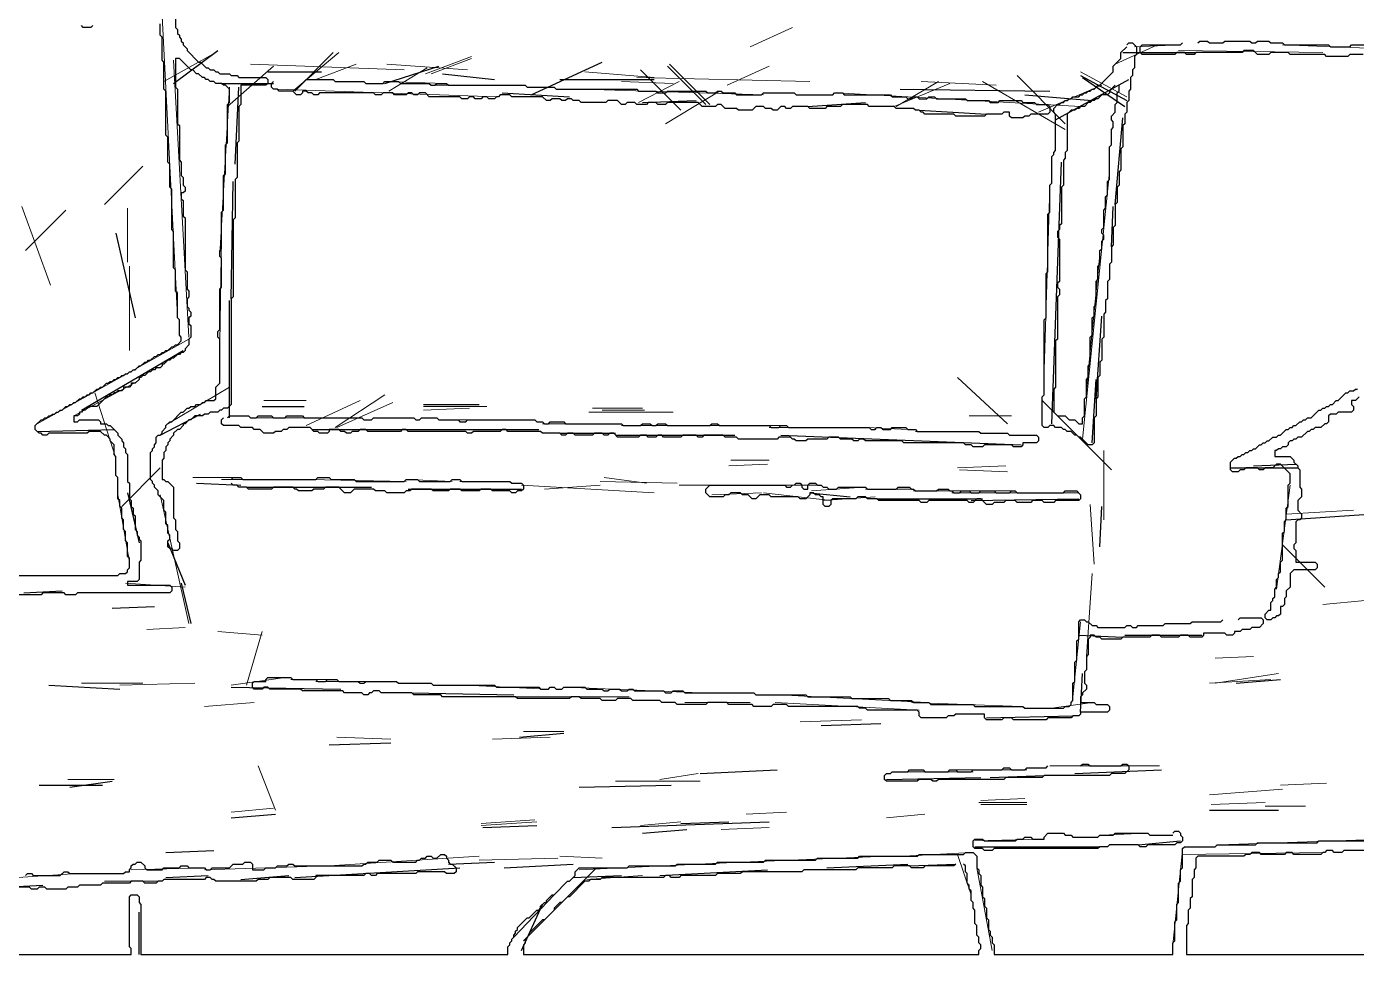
# Model space of a CAD drawing. Header units: metres. Extents: x 0 to 426, y 0 to 320.
# Drawn here: x 91.1 to 264.1, y 0.2 to 120.9 of the extents above; entities that cross this region are included whole.
import ezdxf

# ---------------------------------------------------------------- set-up
doc = ezdxf.new("R2010")
doc.units = ezdxf.units.M
for name, color, linetype in [('CUT', 7, 'Continuous'), ('FOLD', 1, 'Continuous'), ('OUTLINE', 3, 'Continuous')]:
    doc.layers.add(name, color=color, linetype=linetype)

msp = doc.modelspace()

# ---------------------------------------------------------------- linework, layer by layer
at = {"layer": 'CUT', "lineweight": 25}
for p, q in [((110.25, 113.5), (116, 117.75)), ((156.75, 112), (166, 116.25)), ((233.75, 117.5), (243.25, 117.5)), ((122.5, 115), (129.5, 115)), ((137.75, 113.5), (144.75, 115.75)), ((145.25, 114.75), (152, 114)), ((228.25, 114.5), (234.25, 111.25)), ((228.5, 114.25), (234, 110.5)), ((116.5, 113.5), (123.25, 113.5)), ((118.25, 103), (118.75, 113)), ((160.5, 114), (172.75, 114)), ((204.75, 112.75), (224.25, 112.5)), ((225, 108.75), (234.5, 114)), ((153, 112.25), (161.75, 111.75)), ((171.25, 111), (178.25, 111.25)), ((192.75, 110.5), (200.25, 111)), ((221, 112), (229.75, 111.25)), ((207.25, 110), (216, 109.5)), ((232.75, 97.75), (233.75, 109)), ((224.5, 69.25), (225.75, 103.25)), ((117.75, 85.5), (118, 100.75)), ((232.25, 92.25), (232.5, 97.5)), ((102.75, 94), (105.25, 83)), ((117.5, 70), (117.5, 85.25)), ((230.25, 72.5), (231, 83.25)), ((98.25, 71), (111.5, 78.75)), ((212.25, 75.25), (218.75, 69.25)), ((229.75, 66.75), (230.25, 75)), ((121.75, 71.5), (127.25, 71.5)), ((142.75, 71.75), (150, 71.75)), ((108.5, 67.75), (113.75, 70.5)), ((92.5, 68.25), (102.5, 68.5)), ((128.25, 68.5), (157.75, 68.5)), ((160.5, 68), (167.75, 68)), ((167.75, 67.75), (183.25, 67.75)), ((189.25, 67.75), (220.5, 66.5)), ((247.75, 63.5), (256.5, 63.5)), ((250.75, 63.75), (256.25, 64)), ((113.25, 61.5), (119, 61.25)), ((119.75, 61), (136, 61)), ((140.75, 60.75), (155.5, 60.75)), ((104.25, 60.25), (105.75, 53.75)), ((193, 60.25), (198.25, 59.75)), ((201.75, 59.5), (215.5, 59.5)), ((214, 59.25), (228, 59.5)), ((230.75, 53.25), (231, 58.5)), ((255, 56.75), (265.75, 57.5)), ((109.5, 53.75), (111.75, 48.25)), ((254.5, 53.5), (260, 48)), ((111.25, 48.5), (112.5, 43.25)), ((90.75, 47.25), (95.75, 47.5)), ((102.25, 45.25), (107.75, 45.5)), ((228, 41.75), (233.75, 41.5)), ((234, 41.75), (244, 41.75)), ((228.25, 31.75), (228.5, 36.75)), ((94, 35.25), (103.25, 34.75)), ((117.75, 35), (132, 34.75)), ((248.5, 35.5), (254.25, 36)), ((141.25, 34.25), (154.5, 34)), ((216, 31), (227.25, 31.25)), ((194.5, 30), (202.25, 30.25)), ((130.5, 27.5), (138.5, 27.75)), ((155.25, 28.5), (161, 29)), ((178.75, 23.75), (188.75, 24.25)), ((227.5, 23.75), (238.75, 24.25)), ((96.75, 22), (102.25, 22.75)), ((203, 23), (215.25, 23.25)), ((216.5, 23.25), (223.5, 23.5)), ((92.75, 22.25), (101, 22.25)), ((163, 22), (175, 22.25)), ((117.75, 18), (123.5, 18.5)), ((167.25, 16.75), (187.75, 17.5)), ((176.25, 17.25), (182.5, 17.5)), ((245, 19), (254, 19)), ((150.5, 16.75), (157.5, 17)), ((171.25, 16), (177, 16.5)), ((214.5, 14.25), (230.75, 14.25)), ((235.75, 14.5), (241.25, 15)), ((109.25, 13.5), (115.5, 13.75)), ((146, 12), (152, 12.25)), ((109.25, 10.25), (114.75, 10.5)), ((119, 10), (125.25, 10.5)), ((126, 10.25), (147.5, 11.5)), ((153.25, 11.5), (162.25, 12)), ((162.25, 10.25), (168.5, 10.5)), ((173.5, 10.5), (187.5, 11.25)), ((195.25, 11.5), (205.75, 12)), ((206, 11.75), (212, 12)), ((83.5, 8.75), (93.25, 9.25)), ((105.75, 0.25), (105.75, 5.75)), ((155.5, 0.75), (158.25, 6.75))]:
    msp.add_line(p, q, dxfattribs=at)
at = {"layer": 'FOLD', "lineweight": 18}
for p, q in [((108.75, 122.25), (110.75, 83.25)), ((185.25, 118.25), (190.75, 120.75)), ((232.75, 116), (238.25, 118.5)), ((235.25, 118.25), (241.25, 118.5)), ((241, 117.75), (259.75, 117.5)), ((254.5, 118.5), (268, 118)), ((109, 113.75), (115.75, 117.5)), ((110.25, 116.5), (112.25, 80.5)), ((120.25, 116), (140.25, 115.25)), ((125.75, 112.5), (131.75, 117.5)), ((126, 112.5), (131, 117.5)), ((128.75, 114), (134, 116)), ((138, 116), (148.5, 115.25)), ((143, 114.75), (149, 117)), ((143.75, 114.75), (149, 116.75)), ((174.75, 116), (180, 110.75)), ((117.25, 110.5), (123.25, 115.75)), ((138.25, 112.5), (143.25, 115.5)), ((163.75, 115), (172.75, 114.25)), ((170.5, 114.25), (193, 113.75)), ((171, 115.25), (176.25, 110)), ((174.5, 115.75), (179.5, 110.75)), ((182.25, 113.25), (187.75, 115.75)), ((220, 114.5), (226.25, 108.25)), ((228.25, 115), (234.25, 111.75)), ((116.25, 91.25), (117.5, 113)), ((123.75, 112.75), (152.25, 111.75)), ((138, 113.75), (145.5, 113.5)), ((143.75, 113.25), (155.75, 113.25)), ((163.5, 112.75), (187, 112)), ((168.5, 113.75), (175.25, 113.5)), ((170.75, 111), (176, 113.75)), ((174.25, 108.25), (181.25, 112.5)), ((204, 110.5), (211.25, 113.5)), ((204.25, 110.5), (209.75, 113.75)), ((207.5, 113.75), (217.25, 113.25)), ((215.5, 113.75), (226.25, 107.5)), ((222.75, 109.75), (231, 113.25)), ((196.5, 112.25), (228.25, 110.5)), ((101.25, 97.75), (106.25, 102.75)), ((228.5, 67.25), (232, 102)), ((223.5, 76.25), (224.25, 100)), ((90.5, 97.5), (94.25, 87.25)), ((91, 91.75), (96.25, 97)), ((104.25, 97.25), (104.25, 90.25)), ((116.25, 79.75), (116.5, 93.75)), ((229, 73.75), (230.75, 91.25)), ((104.5, 78.75), (104.5, 89.75)), ((92.5, 69.25), (112.25, 80.25)), ((97.25, 70.25), (105.5, 74.75)), ((100, 73.25), (102.75, 64.75)), ((109.5, 69.25), (117.5, 74)), ((131.25, 68.75), (137.75, 73)), ((122, 72.25), (127.5, 72.25)), ((127.5, 69), (134.5, 72.25)), ((131.5, 68.75), (138.75, 72)), ((142.75, 71.5), (151, 71.5)), ((142.75, 71), (148.75, 71.25)), ((164.75, 71.25), (171.25, 71.25)), ((166, 71), (171.5, 71)), ((223.25, 72.25), (232.25, 63.25)), ((120.25, 70), (127.25, 70)), ((145.5, 69.75), (152.5, 69.75)), ((158.25, 69.25), (168.25, 69.25)), ((164.25, 70.75), (175.25, 70.75)), ((213.75, 70.25), (219.25, 70.25)), ((168.5, 69), (189.75, 69)), ((187.75, 68.75), (193, 68.75)), ((200.5, 68.75), (205.75, 68.5)), ((206.75, 68.25), (214.75, 68.25)), ((231.25, 56.75), (231.25, 65.75)), ((182.75, 64.5), (187.75, 64.5)), ((103.5, 58.5), (108.5, 63.5)), ((182.5, 63.75), (187.5, 64)), ((212.25, 63.5), (218.5, 63.75)), ((212.5, 63.25), (218.75, 63)), ((112.75, 62.25), (118.75, 62.25)), ((116.5, 62), (127.5, 62)), ((127.75, 62), (140.5, 61.75)), ((140.75, 62), (146.5, 61.75)), ((147.5, 61.75), (153.75, 61.75)), ((155.5, 61.25), (172.75, 60.25)), ((158.5, 60.75), (165.75, 61.25)), ((165.75, 61.75), (175.75, 61.5)), ((166.25, 62.25), (171.75, 61.5)), ((176, 61.25), (194.25, 61.25)), ((193.25, 60.5), (200, 61)), ((200.25, 60.75), (206.25, 60.75)), ((253.75, 47.75), (255.5, 61.25)), ((103, 60), (104.5, 51.25)), ((108.5, 60), (112.25, 43.25)), ((180.25, 60), (186.75, 60.25)), ((187, 60.25), (195.75, 59.25)), ((194.75, 59.25), (201.5, 59.75)), ((206.5, 60.5), (219.5, 60.5)), ((211.5, 60.25), (228, 60.25)), ((229.5, 58.75), (230, 51)), ((255, 57.5), (263.75, 58)), ((91.25, 49.5), (98.25, 49.5)), ((104, 48.5), (111.75, 48)), ((229, 39), (229.75, 49.75)), ((259.75, 45.75), (265.25, 46.25)), ((227.25, 33.75), (228.25, 43.5)), ((106.75, 42.5), (111.75, 42.75)), ((116, 42.25), (121.75, 41.75)), ((119.75, 35.25), (121.75, 42.25)), ((245.75, 38.75), (250.75, 39)), ((245.75, 35.5), (254, 36.75)), ((98.25, 35.5), (106.25, 35.5)), ((103.25, 35.25), (113, 35.5)), ((117.75, 35.25), (124.75, 36.25)), ((125.5, 36), (131.25, 36)), ((128.75, 35.75), (139, 35.75)), ((148.25, 35.25), (158.75, 34.75)), ((161.25, 35), (178.75, 34.25)), ((245, 35.5), (253, 36)), ((114.25, 32.5), (120.75, 33)), ((154.75, 33.75), (169.5, 33.75)), ((176.75, 33), (185.25, 33)), ((188.5, 33), (207.25, 32)), ((189, 34), (208.25, 33)), ((206.25, 33), (220.5, 32.5)), ((224.5, 32.25), (229.75, 33)), ((191.75, 30.5), (199.75, 30.75)), ((131.5, 28.5), (138.5, 28.25)), ((151.75, 28.25), (159.25, 28.5)), ((155.75, 29.25), (161, 29.25)), ((121.25, 24.75), (123.5, 19)), ((211.5, 24.25), (221.25, 24.25)), ((224.25, 24.75), (238.5, 24.75)), ((96.5, 23), (102.5, 23)), ((167.75, 22.75), (178.75, 22.75)), ((173.5, 23), (178.5, 23.75)), ((204, 24), (214.25, 24)), ((254.25, 22.25), (260.25, 22.5)), ((245, 21), (254.5, 21.75)), ((117.75, 18.75), (123.25, 19.25)), ((215, 20), (221.25, 20)), ((215.25, 20.25), (221, 20.5)), ((215.25, 19.75), (221.25, 19.75)), ((245.25, 19.75), (252.25, 20)), ((252.25, 19.5), (257.5, 19.5)), ((150.25, 17.25), (157.25, 17.75)), ((150.25, 17), (157.5, 17.5)), ((171, 17), (176.25, 17.5)), ((184.75, 18.5), (190, 18.75)), ((203, 18), (208, 18.5)), ((181.5, 16.5), (187.75, 16.75)), ((231, 15.75), (236.75, 16)), ((246.25, 14.5), (291.75, 16)), ((214.5, 15), (223.25, 15.25)), ((130.5, 11.75), (150, 13)), ((150, 12.5), (160.25, 12.75)), ((160.5, 13), (166, 12.75)), ((163, 11.25), (184, 12.25)), ((184.25, 12.25), (203, 13)), ((205.25, 13), (214, 13.5)), ((212.25, 13.25), (214, 8)), ((240.25, 1.5), (241.5, 13.75)), ((241.5, 13.25), (259.75, 13.5)), ((86.5, 10), (97.75, 10.75)), ((104.75, 11.25), (114, 11.5)), ((114.25, 11.25), (130.25, 11.75)), ((155.75, 2), (165.25, 11.5)), ((164, 10), (171.25, 10.5)), ((214.75, 11.5), (216.75, 0.75)), ((101.25, 9.75), (108.25, 9.75)), ((104.5, 7.5), (104.5, 1.5)), ((154.5, 2.5), (159.75, 8))]:
    msp.add_line(p, q, dxfattribs=at)
at = {"layer": 'OUTLINE'}
for points in [[(83.25, 49.5), (103, 49.5), (103.25, 49.75), (104, 49.75), (104.25, 50), (104.25, 50.25), (104.5, 50.5), (104.5, 51.75), (104.25, 52), (104.25, 53.75), (104, 54), (104, 55.25), (103.75, 55.5), (103.75, 56.75), (103.5, 57), (103.5, 58.25), (103.25, 58.5), (103.25, 59.25), (103, 59.5), (103, 62.25), (102.75, 62.5), (102.75, 65), (102.5, 65.25), (102.5, 66.5), (102, 67), (102, 67.25), (101.5, 67.75), (101.25, 67.75), (100.75, 68.25), (99.25, 68.25), (99, 68), (94, 68), (93.75, 67.75), (93.25, 67.75), (93, 68), (92.75, 68), (92.25, 68.5), (92.25, 69), (93, 69.75), (93.25, 69.75), (93.5, 70), (93.75, 70), (94, 70.25), (94.25, 70.25), (94.5, 70.5), (94.75, 70.5), (95, 70.75), (95.25, 70.75), (95.5, 71), (95.75, 71), (96.25, 71.5), (96.5, 71.5), (96.75, 71.75), (97, 71.75), (97.25, 72), (97.5, 72), (98, 72.5), (98.25, 72.5), (98.5, 72.75), (98.75, 72.75), (99, 73), (99.25, 73), (99.5, 73.25), (99.75, 73.25), (100.25, 73.75), (100.5, 73.75), (100.75, 74), (101, 74), (101.5, 74.5), (101.75, 74.5), (102, 74.75), (102.25, 74.75), (102.5, 75), (102.75, 75), (103, 75.25), (103.25, 75.25), (103.5, 75.5), (103.75, 75.5), (104, 75.75), (104.25, 75.75), (104.5, 76), (104.75, 76), (105, 76.25), (105.25, 76.25), (105.75, 76.75), (106, 76.75), (106.5, 77.25), (106.75, 77.25), (107, 77.5), (107.25, 77.5), (107.75, 78), (108, 78), (108.25, 78.25), (108.5, 78.25), (108.75, 78.5), (109, 78.5), (109.25, 78.75), (109.5, 78.75), (110, 79.25), (110.25, 79.25), (110.5, 79.5), (110.75, 79.5), (111.25, 80), (111.25, 80.5), (111, 80.75), (111, 82.75), (110.75, 83), (110.75, 86.25), (110.5, 86.5), (110.5, 89.25), (110.25, 89.5), (110.25, 94.25), (110, 94.5), (110, 99.75), (109.75, 100), (109.75, 103), (109.5, 103.25), (109.5, 106.5), (109.25, 106.75), (109.25, 112.5), (109, 112.75), (109, 116.25), (108.75, 116.5), (108.75, 119.5), (108.5, 119.75), (108.5, 121.25)], [(110.5, 122.25), (110.5, 120.75), (110.75, 120.5), (110.75, 120), (111, 119.75), (111, 119.5), (111.25, 119.25), (111.25, 119), (111.5, 118.75), (111.5, 118.5), (112, 118), (112, 117.75), (113.5, 116.25), (113.75, 116.25), (114.5, 115.5), (114.75, 115.5), (115, 115.25), (115.5, 115.25), (115.75, 115), (116, 115), (116.25, 114.75), (117.5, 114.75), (117.75, 114.5), (118.5, 114.5), (118.75, 114.25), (122.25, 114.25), (122.5, 114), (122.5, 113.5), (122.25, 113.25), (119, 113.25), (119, 110.75), (118.75, 110.5), (118.75, 106), (118.5, 105.75), (118.5, 101.25), (118.25, 101), (118.25, 96), (118, 95.75), (118, 85.75), (117.75, 85.5), (117.75, 71.75), (117.25, 71.25), (116.75, 71.25), (116.5, 71), (116.25, 71), (116, 70.75), (115, 70.75), (114.75, 70.5), (114.25, 70.5), (114, 70.25), (113, 70.25), (112.5, 69.75), (112.25, 69.75), (111.75, 69.25), (111.5, 69.25), (111.5, 69), (111, 68.5), (110.75, 68.5), (110.25, 68), (110.25, 67.75), (109.75, 67.25), (109.75, 67), (109.5, 66.75), (109.5, 66.5), (109.25, 66.25), (109.25, 65.75), (109, 65.5), (109, 64.75), (108.75, 64.5), (108.75, 62), (109, 62), (109.25, 61.75), (109.5, 61.75), (110.25, 61), (110.25, 57), (110.5, 56.75), (110.5, 55.5), (110.75, 55.25), (110.75, 54), (111, 53.75), (111, 53), (110.75, 52.75), (110.25, 52.75), (110, 53), (109.75, 53), (109.5, 53.25), (109.5, 54), (109.75, 54.25), (109.75, 54.75), (109.5, 55), (109.5, 56), (109.25, 56.25), (109.25, 57.75), (109, 58), (109, 59.25), (108.25, 60), (108.25, 60.5), (107.75, 61), (107.75, 61.25), (107.5, 61.5), (107.5, 61.75), (107.25, 62), (107.25, 65.5), (107.5, 65.75), (107.5, 66), (107.75, 66.25), (107.75, 66.5), (108, 66.75), (108, 67.5), (108.25, 67.75), (108.5, 67.75), (108.75, 68), (108.75, 68.25), (109.25, 68.75), (109.25, 69), (109.75, 69.5), (110, 69.5), (111.25, 70.75), (111.5, 70.75), (112, 71.25), (112.25, 71.25), (112.5, 71.5), (113, 71.5), (113.25, 71.75), (113.75, 71.75), (114, 72), (114.25, 72), (114.5, 72.25), (115.5, 72.25), (115.75, 72.5), (115.75, 74), (116.25, 74.5), (116.25, 80.25), (116, 80.5), (116, 81.25), (116.25, 81.5), (116.25, 86.75), (116.5, 87), (116.5, 90.75), (116.25, 91), (116.25, 91.75), (116.5, 92), (116.5, 96.75), (116.75, 97), (116.75, 101.5), (117, 101.75), (117, 105.5), (117.25, 105.75), (117.25, 110.75), (117.5, 111), (117.5, 112.75), (117, 113.25), (116.75, 113.25), (116.5, 113.5), (115.75, 113.5), (115.5, 113.75), (115, 113.75), (114.75, 114), (114.5, 114), (114.25, 114.25), (114, 114.25), (113.5, 114.75), (113.25, 114.75), (112.75, 115.25), (112.5, 115.25), (111, 116.75), (110.5, 116.75), (110.5, 113), (110.75, 112.75), (110.75, 108.25), (111, 108), (111, 103.5), (111.25, 103.25), (111.25, 101.5), (111.5, 101.25), (111.5, 100.25), (111.75, 100), (111.75, 99.5), (111.5, 99.25), (111.25, 99.25), (111.25, 98.5), (111.5, 98.25), (111.5, 96.25), (111.75, 96), (111.75, 89.25), (112, 89), (112, 86.75), (112.25, 86.5), (112.25, 85.75), (112, 85.5), (112, 84.5), (112.25, 84.25), (112.25, 84), (112.5, 83.75), (112.5, 83.25), (112.25, 83), (112.25, 82.25), (112.5, 82), (112.5, 80.5), (112.25, 80.25), (112.25, 79.5), (111.75, 79), (111.75, 78.75), (111.5, 78.5), (111.25, 78.5), (111, 78.25), (110.75, 78.25), (110.25, 77.75), (110, 77.75), (109.75, 77.5), (109.5, 77.5), (109, 77), (108.75, 77), (108.75, 76.75), (108.5, 76.5), (108, 76.5), (107.75, 76.25), (107.5, 76.25), (107.25, 76), (107, 76), (106.5, 75.5), (106.25, 75.5), (106, 75.25), (105.75, 75.25), (105.75, 75), (105.25, 74.5), (104.75, 74.5), (104.75, 74.25), (104.5, 74), (103.75, 74), (103.75, 73.75), (103.5, 73.5), (103, 73.5), (102.75, 73.25), (102.5, 73.25), (102.25, 73), (102, 73), (101.75, 72.75), (101.5, 72.75), (100.25, 71.5), (99.25, 71.5), (98.75, 71), (98.5, 71), (98.25, 70.75), (98, 70.75), (98, 70.5), (97.75, 70.25), (97.25, 70.25), (97.25, 69.5), (97.75, 69.5), (98, 69.75), (100.5, 69.75), (100.75, 69.5), (100.75, 69.25), (101.5, 69.25), (101.75, 69), (102, 69), (103, 68), (103, 67.75), (103.5, 67.25), (103.5, 67), (103.75, 66.75), (103.75, 66.25), (104, 66), (104, 65.5), (104.25, 65.25), (104.25, 61.75), (104.5, 61.5), (104.5, 59.5), (104.75, 59.25), (104.75, 58.5), (105, 58.25), (105, 57.5), (105.25, 57.25), (105.25, 55.5), (105.5, 55.25), (105.5, 54.75), (105.75, 54.5), (105.75, 54.25), (106, 54), (106, 51.5), (105.75, 51.25), (105.75, 49), (105.5, 48.75), (104.25, 48.75), (104.25, 48.25), (109.75, 48.25), (110, 48), (110, 47.5), (109.75, 47.25), (97.75, 47.25), (97.5, 47), (96.25, 47), (96, 47.25), (93.25, 47.25), (93, 47), (89.75, 47)], [(99.75, 121), (99.5, 120.75), (98.5, 120.75), (98.25, 121)], [(234.25, 118.5), (234.5, 118.75), (235, 118.75), (235.5, 118.25), (235.5, 117.25), (235.25, 117), (235.25, 115.5), (235, 115.25), (235, 114.5), (234.75, 114.25), (234.75, 112.75), (234.5, 112.5), (234.5, 111.25), (234.25, 111), (234.25, 109.75), (234, 109.5), (234, 108.25), (233.75, 108), (233.75, 105.25), (233.5, 105), (233.5, 102.25), (233.25, 102), (233.25, 100.25), (233, 100), (233, 98), (232.75, 97.75), (232.75, 95), (232.5, 94.75), (232.5, 92.5), (232.25, 92.25), (232.25, 90.25), (232, 90), (232, 88), (231.75, 87.75), (231.75, 85.5), (231.5, 85.25), (231.5, 83.75), (231.25, 83.5), (231.25, 80.5), (231, 80.25), (231, 77.5), (230.75, 77.25), (230.75, 75.5), (230.5, 75.25), (230.5, 72.75), (230.25, 72.5), (230.25, 70.25), (230, 70), (230, 66.75), (229.75, 66.5), (229.25, 66.5), (228.25, 67.5), (228, 67.5), (227.75, 67.75), (227.5, 67.75), (227, 68.25), (226.5, 68.25), (226.25, 68.5), (226, 68.5), (225.75, 68.75), (225, 68.75), (224.75, 69), (224.25, 69), (224, 68.75), (223.5, 68.75), (223.25, 69), (223.25, 72.75), (223.5, 73), (223.5, 82.75), (223.75, 83), (223.75, 88.75), (224, 89), (224, 96.5), (224.25, 96.75), (224.25, 100.25), (224.5, 100.5), (224.5, 104), (224.75, 104.25), (224.75, 104.5), (225, 104.75), (225, 109.5), (224.75, 109.75), (224.75, 110.25), (225.25, 110.75), (225.5, 110.75), (225.75, 111), (226, 111), (226.25, 111.25), (226.5, 111.25), (226.75, 111.5), (227, 111.5), (227.25, 111.75), (228, 111.75), (228.25, 112), (228.5, 112), (228.75, 112.25), (229, 112.25), (229.25, 112.5), (229.5, 112.5), (229.75, 112.75), (230, 112.75), (230.5, 113.25), (230.75, 113.25), (232.5, 115), (232.5, 115.75), (233.5, 116.75), (233.5, 117.5), (234.25, 118.25)], [(265, 117.25), (263.25, 117.25), (263, 117), (260.25, 117), (260, 117.25), (255.5, 117.25), (255.25, 117.5), (253, 117.5), (252.75, 117.25), (251.25, 117.25), (250.75, 117.75), (249.5, 117.75), (249.25, 117.5), (243.25, 117.5), (243, 117.25), (242, 117.25), (241.75, 117.5), (240.75, 117.5), (240.5, 117.25), (236.25, 117.25), (236, 117.5), (236, 118.25), (236.25, 118.5), (241.25, 118.5), (241.5, 118.75)], [(243.5, 118.75), (243.75, 119), (244.75, 119), (245, 118.75), (246.75, 118.75), (247, 119), (250.25, 119), (250.5, 118.75), (251, 118.75), (251.25, 119), (252.75, 119), (253, 118.75), (254.5, 118.75), (254.75, 118.5), (260.5, 118.5), (260.75, 118.25), (263.25, 118.25), (263.5, 118.5), (266, 118.5)], [(127.25, 113.75), (127.5, 114), (131, 114), (131.25, 113.75), (135, 113.75), (135.25, 113.5), (137.5, 113.5), (137.75, 113.75), (139.5, 113.75), (139.75, 113.5), (143.5, 113.5), (143.75, 113.25), (144.25, 113.25), (144.5, 113.5), (145.75, 113.5), (146, 113.25), (156, 113.25), (156.25, 113), (159.75, 113), (160, 112.75), (170.5, 112.75), (170.75, 112.5), (173, 112.5), (173.25, 112.25), (174.25, 112.25), (174.5, 112.5), (179.5, 112.5), (179.75, 112.25), (180.75, 112.25), (181, 112.5), (181.5, 112.5), (181.75, 112.25), (183.25, 112.25), (183.5, 112), (186.75, 112), (187, 112.25), (191, 112.25), (191.25, 112), (196, 112), (196.25, 112.25), (197.25, 112.25), (197.5, 112), (203.5, 112), (203.75, 111.75), (205.5, 111.75), (205.75, 111.5), (206.25, 111.5), (206.5, 111.75), (207, 111.75), (207.25, 111.5), (208.25, 111.5), (208.5, 111.75), (209.25, 111.75), (209.5, 111.5), (213.25, 111.5), (213.5, 111.25), (216.25, 111.25), (216.5, 111), (217.5, 111), (217.75, 111.25), (220.5, 111.25), (220.75, 111), (222.25, 111), (222.5, 110.75), (224, 110.75), (224.25, 110.5), (224.25, 109.75), (224, 109.5), (221.75, 109.5), (221.5, 109.25), (221, 109.25), (220.75, 109), (219.25, 109), (219, 109.25), (219, 109.75), (218.25, 109.75), (218, 109.5), (216, 109.5), (215.75, 109.25), (212, 109.25), (211.75, 109.5), (208, 109.5), (207.75, 109.75), (207.5, 109.75), (207.25, 110), (206.75, 110), (206.5, 110.25), (204.25, 110.25), (204, 110.5), (200.75, 110.5), (200.5, 110.75), (197.25, 110.75), (197, 110.5), (195.25, 110.5), (195, 110.25), (193, 110.25), (192.75, 110.5), (190.75, 110.5), (190.5, 110.25), (190, 110.25), (189.75, 110.5), (189.25, 110.5), (188.75, 110), (188.25, 110), (188, 110.25), (187.25, 110.25), (187, 110.5), (186, 110.5), (185.5, 110), (183.75, 110), (183.5, 110.25), (182, 110.25), (181.5, 110.75), (181, 110.75), (180.75, 110.5), (179, 110.5), (178.5, 111), (174.5, 111), (174.25, 110.75), (173.25, 110.75), (173, 111), (172, 111), (171.75, 110.75), (170.5, 110.75), (170.25, 111), (169.25, 111), (169, 110.75), (168.5, 110.75), (168, 111.25), (166.75, 111.25), (166.5, 111), (163.25, 111), (163, 111.25), (162.25, 111.25), (162, 111.5), (161.5, 111.5), (161.25, 111.25), (160.75, 111.25), (160.5, 111.5), (159.5, 111.5), (159.25, 111.25), (158.75, 111.25), (158.25, 111.75), (154.25, 111.75), (154, 112), (152.75, 112), (152.5, 111.75), (152.25, 111.75), (152, 111.5), (151.25, 111.5), (151, 111.75), (150.5, 111.75), (150.25, 111.5), (149.5, 111.5), (149.25, 111.75), (148.75, 111.75), (148.5, 111.5), (147.75, 111.5), (147.5, 111.75), (143.5, 111.75), (143, 112.25), (142.25, 112.25), (142, 112), (141.5, 112), (141.25, 112.25), (140.75, 112.25), (140.5, 112), (139, 112), (138.75, 112.25), (137.5, 112.25), (137.25, 112), (136.5, 112), (136.25, 112.25), (129.25, 112.25), (129, 112), (128.5, 112), (128.25, 112.25), (127.75, 112.25), (127.5, 112.5), (127, 112.5), (127, 112.25), (126.75, 112), (126.25, 112), (125.75, 112.5), (124, 112.5), (123.75, 112.75), (123.25, 112.75), (123, 113), (123, 113.5), (123.25, 113.75)], [(232.75, 113.25), (232, 112.5), (232, 112.25), (231.75, 112), (231, 112), (230.5, 111.5), (230.25, 111.5), (230, 111.25), (229.75, 111.25), (229.5, 111), (229.25, 111), (228.75, 110.5), (228.25, 110.5), (228, 110.25), (227.75, 110.25), (227.5, 110), (227, 110), (226.5, 109.5), (226.5, 104.75), (226.25, 104.5), (226.25, 103.75), (226, 103.5), (226, 100.25), (225.75, 100), (225.75, 95.25), (225.5, 95), (225.5, 94.5), (225.25, 94.25), (225.25, 93.5), (225.5, 93.25), (225.5, 87.75), (225.25, 87.5), (225.25, 87), (225.5, 86.75), (225.5, 86), (225.25, 85.75), (225.25, 80.25), (225, 80), (225, 74), (224.75, 73.75), (224.75, 70.75), (225.25, 70.25), (226.25, 70.25), (226.75, 69.75), (227.5, 69.75), (228, 69.25), (228.5, 69.25), (228.5, 70), (228.75, 70.25), (228.75, 72.5), (229, 72.75), (229, 75), (229.25, 75.25), (229.25, 76.75), (229.5, 77), (229.5, 80.5), (229.75, 80.75), (229.75, 83), (230, 83.25), (230, 84.5), (230.25, 84.75), (230.25, 87.75), (230.5, 88), (230.5, 89.75), (230.75, 90), (230.75, 91.75), (231, 92), (231, 93), (231.25, 93.25), (231.25, 93.75), (231, 94), (231, 94.5), (231.25, 94.75), (231.25, 97), (231.5, 97.25), (231.5, 98.75), (231.75, 99), (231.75, 100.75), (232, 101), (232, 105.25), (232.25, 105.5), (232.25, 107.5), (232.5, 107.75), (232.5, 108.5), (232.25, 108.75), (232.25, 109.25), (232.75, 109.75), (232.75, 110.75), (233, 111), (233, 112.25), (233.25, 112.5), (233.25, 113.25)], [(264.5, 72.75), (264, 72.25), (263.5, 72.25), (263.5, 71.75), (263.75, 71.5), (263.75, 71), (263.5, 70.75), (261.75, 70.75), (261.5, 70.5), (260.75, 70.5), (260.5, 70.25), (260.5, 69.5), (260.25, 69.25), (260, 69.25), (259.5, 68.75), (258.75, 68.75), (258.5, 68.5), (258.25, 68.5), (258, 68.25), (257.75, 68.25), (257, 67.5), (256.5, 67.5), (256.25, 67.25), (256, 67.25), (255.75, 67), (255.5, 67), (255.25, 66.75), (255.25, 66.5), (255, 66.25), (254.5, 66.25), (254.25, 66), (254, 66), (253.75, 65.75), (253.5, 65.75), (253.5, 65), (255.5, 65), (256, 64.5), (256, 64.25), (256.5, 63.75), (256.5, 63.5), (256.75, 63.25), (256.75, 61), (257, 60.75), (257, 59.75), (256.5, 59.25), (256.5, 58), (257, 57.5), (257, 57), (256.75, 56.75), (256.5, 56.75), (256.25, 56.5), (256.25, 53.75), (256, 53.5), (256, 53), (256.25, 52.75), (256.25, 51.25), (258.75, 51.25), (259, 51), (259, 50.5), (258.75, 50.25), (256, 50.25), (255.5, 49.75), (255.5, 48), (255, 47.5), (255, 46.75), (254.75, 46.5), (254.75, 45.75), (254.5, 45.5), (254.25, 45.5), (254.25, 44.5), (254, 44.25), (253.75, 44.25), (253.5, 44), (253.25, 44), (253, 43.75), (252.5, 43.75), (252.25, 44), (252.25, 44.5), (252.75, 45), (253, 45), (253, 46), (253.25, 46.25), (253.25, 46.5), (253.5, 46.75), (253.5, 47.75), (253.75, 48), (253.75, 49), (254, 49.25), (254, 49.75), (254.25, 50), (254.25, 51.25), (254.5, 51.5), (254.5, 55), (254.75, 55.25), (254.75, 56.5), (255, 56.75), (255, 58.25), (255.25, 58.5), (255.25, 61.25), (255.5, 61.5), (255.5, 62.75), (254.25, 64), (253.75, 64), (253.25, 63.5), (252.25, 63.5), (252, 63.25), (251.5, 63.25), (251.25, 63.5), (249.75, 63.5), (249.5, 63.25), (249, 63.25), (248.75, 63), (248, 63), (247.75, 63.25), (247.75, 64.25), (248.25, 64.75), (248.5, 64.75), (248.75, 65), (249, 65), (249.25, 65.25), (249.5, 65.25), (249.75, 65.5), (250, 65.5), (250.25, 65.75), (250.5, 65.75), (250.75, 66), (251, 66), (251.5, 66.5), (251.75, 66.5), (252, 66.75), (252.25, 66.75), (252.5, 67), (252.75, 67), (253.25, 67.5), (253.75, 67.5), (254, 67.75), (254.25, 67.75), (255, 68.5), (255.25, 68.5), (255.5, 68.75), (255.75, 68.75), (256, 69), (256.25, 69), (256.75, 69.5), (257, 69.5), (257.25, 69.75), (257.5, 69.75), (257.75, 70), (258.25, 70), (259.25, 71), (259.5, 71), (259.75, 71.25), (260, 71.25), (260.25, 71.5), (260.5, 71.5), (260.75, 71.75), (261, 71.75), (261.5, 72.25), (261.75, 72.25), (262.75, 73.25), (263, 73.25), (263.25, 73.5), (263.75, 73.5), (264, 73.75), (264.25, 73.75)], [(117.25, 70), (117.5, 70.25), (120, 70.25), (120.25, 70), (121, 70), (121.25, 70.25), (123, 70.25), (123.25, 70), (124.75, 70), (125, 70.25), (127, 70.25), (127.25, 70), (134.75, 70), (135, 69.75), (136, 69.75), (136.25, 70), (141.5, 70), (141.75, 69.75), (142.25, 69.75), (142.5, 70), (144.5, 70), (144.75, 69.75), (147.25, 69.75), (147.5, 69.5), (148.25, 69.5), (148.5, 69.75), (157.25, 69.75), (157.5, 69.5), (158.25, 69.5), (158.5, 69.25), (159, 69.25), (159.25, 69.5), (161, 69.5), (161.25, 69.25), (168.5, 69.25), (168.75, 69), (171, 69), (171.25, 69.25), (172.25, 69.25), (172.5, 69), (173, 69), (173.25, 69.25), (174.25, 69.25), (174.5, 69), (180, 69), (180.25, 69.25), (181, 69.25), (181.25, 69), (187.75, 69), (188, 68.75), (189, 68.75), (189.25, 69), (190, 69), (190.25, 68.75), (200.75, 68.75), (201, 68.5), (201.5, 68.5), (201.75, 68.75), (202.25, 68.75), (202.5, 68.5), (203.5, 68.5), (203.75, 68.75), (205.5, 68.75), (205.75, 68.5), (206.75, 68.5), (207, 68.25), (215, 68.25), (215.25, 68), (218.75, 68), (219, 67.75), (222.5, 67.75), (222.75, 67.5), (222.75, 67), (222.5, 66.75), (220.75, 66.75), (220.75, 66.5), (220.5, 66.25), (219.5, 66.25), (219.25, 66.5), (215.75, 66.5), (215.5, 66.25), (214.25, 66.25), (214, 66.5), (213.25, 66.5), (213, 66.75), (205.25, 66.75), (205, 67), (200.25, 67), (200, 67.25), (199.5, 67.25), (199.25, 67), (198.75, 67), (198.5, 67.25), (197, 67.25), (196.75, 67.5), (195.5, 67.5), (195.25, 67.25), (192.75, 67.25), (192.5, 67), (191.25, 67), (191, 67.25), (190.75, 67.25), (190.5, 67.5), (189, 67.5), (188.75, 67.25), (183.75, 67.25), (183.5, 67.5), (182, 67.5), (181.75, 67.75), (179.25, 67.75), (179, 67.5), (178.5, 67.5), (178.25, 67.75), (176.5, 67.75), (176.25, 67.5), (174, 67.5), (173.75, 67.75), (173.25, 67.75), (173, 67.5), (172, 67.5), (171.75, 67.75), (171, 67.75), (170.75, 67.5), (168, 67.5), (167.5, 68), (167, 68), (166.75, 67.75), (166.25, 67.75), (166, 68), (165, 68), (164.75, 67.75), (162.5, 67.75), (162.25, 68), (161.5, 68), (161.25, 67.75), (160.75, 67.75), (160.5, 68), (158.25, 68), (158, 68.25), (153.75, 68.25), (153.5, 68.5), (153, 68.5), (152.75, 68.25), (149.25, 68.25), (149, 68), (148.5, 68), (148.25, 68.25), (140.75, 68.25), (140.5, 68.5), (140, 68.5), (139.75, 68.25), (135.5, 68.25), (135.25, 68.5), (134.5, 68.5), (134.25, 68.25), (133.5, 68.25), (133.25, 68), (132.75, 68), (132.5, 68.25), (132, 68.25), (131.75, 68.5), (130.5, 68.5), (130.5, 68.25), (130.25, 68), (129.25, 68), (129, 68.25), (128.5, 68.25), (128, 68.75), (125.25, 68.75), (125, 68.5), (124.5, 68.5), (124.25, 68.25), (123.5, 68.25), (123.25, 68), (122, 68), (121.5, 68.5), (120.75, 68.5), (120.5, 68.75), (119, 68.75), (118.75, 69), (116.75, 69), (116.5, 69.25), (116.5, 69.75), (116.75, 70)], [(117.75, 62), (118, 62.25), (119, 62.25), (119.25, 62), (128.75, 62), (129, 62.25), (130.5, 62.25), (130.75, 62), (133.75, 62), (134, 61.75), (140.25, 61.75), (140.5, 62), (142, 62), (142.25, 61.75), (146.25, 61.75), (146.5, 62), (147.5, 62), (147.75, 61.75), (154, 61.75), (154.25, 61.5), (155.5, 61.5), (155.75, 61.25), (155.75, 60.75), (155.5, 60.5), (155, 60.5), (154.75, 60.25), (154.25, 60.25), (154, 60.5), (151.75, 60.5), (151.5, 60.75), (150.25, 60.75), (150, 60.5), (147.75, 60.5), (147.5, 60.75), (146.25, 60.75), (146, 60.5), (144, 60.5), (143.75, 60.75), (141.25, 60.75), (141, 60.5), (140.5, 60.5), (140.25, 60.25), (138, 60.25), (137.75, 60.5), (136.5, 60.5), (136.25, 60.75), (133.75, 60.75), (133.25, 60.25), (132.5, 60.25), (131.75, 61), (130, 61), (129.75, 60.75), (128.5, 60.75), (128.25, 60.5), (126.5, 60.5), (126.25, 60.75), (126, 60.75), (125.75, 61), (123.25, 61), (123, 60.75), (120, 60.75), (119.75, 61), (118.75, 61), (118.5, 61.25), (118, 61.25), (117.75, 61.5)], [(191, 61.25), (191.25, 61.5), (191.75, 61.5), (192, 61.25), (192, 61), (192.25, 60.75), (192.75, 60.75), (192.75, 61.25), (193, 61.5), (193.75, 61.5), (194, 61.25), (194.5, 61.25), (194.75, 61), (195.25, 61), (195.5, 60.75), (196.5, 60.75), (196.75, 61), (200.25, 61), (200.5, 60.75), (204.25, 60.75), (204.5, 61), (206, 61), (206.25, 60.75), (206.5, 60.75), (206.75, 60.5), (209.5, 60.5), (209.75, 60.75), (211, 60.75), (211.25, 60.5), (211.5, 60.5), (211.75, 60.25), (212.5, 60.25), (212.75, 60.5), (213.75, 60.5), (214, 60.25), (215, 60.25), (215.25, 60.5), (217, 60.5), (217.25, 60.25), (219, 60.25), (219.25, 60.5), (219.75, 60.5), (220, 60.25), (226, 60.25), (226.25, 60.5), (227.75, 60.5), (228.25, 60), (228.25, 59.5), (228, 59.25), (225, 59.25), (224.75, 59), (223.5, 59), (223.25, 59.25), (222, 59.25), (221.75, 59), (220, 59), (219.75, 59.25), (218.5, 59.25), (218.25, 59), (217, 59), (216.75, 58.75), (216, 58.75), (215.25, 59.5), (214.75, 59.5), (214.25, 59), (213.75, 59), (213.5, 59.25), (208.5, 59.25), (208.25, 59), (207.5, 59), (207.25, 59.25), (202, 59.25), (201.75, 59.5), (200.5, 59.5), (200.25, 59.75), (199.25, 59.75), (199, 59.5), (196, 59.5), (195.75, 59.25), (195.75, 58.75), (195.5, 58.5), (195, 58.5), (194.75, 58.75), (194.75, 59.75), (194.5, 59.75), (194.25, 60), (193.75, 60), (193.5, 60.25), (193, 60.25), (193, 60), (192.5, 59.5), (191.75, 59.5), (191.5, 59.75), (188, 59.75), (187.75, 60), (186.5, 60), (186, 59.5), (185.5, 59.5), (185, 60), (184.25, 60), (184, 60.25), (182.75, 60.25), (182.5, 60), (182, 60), (181.75, 59.75), (180, 59.75), (179.5, 60.25), (179.5, 60.75), (180, 61.25), (189.75, 61.25), (190, 61), (190.5, 61), (190.75, 61.25)], [(248.75, 43.75), (249, 44), (251.75, 44), (252, 43.75), (252, 43.25), (251.5, 42.75), (250.5, 42.75), (250.25, 42.5), (249.25, 42.5), (249, 42.25), (248.25, 42.25), (248.25, 42), (248, 41.75), (247.25, 41.75), (247, 42), (244.25, 42), (244.25, 41.75), (244, 41.5), (242.5, 41.5), (242.25, 41.75), (241.25, 41.75), (241, 41.5), (238.75, 41.5), (238.5, 41.75), (237.5, 41.75), (237.25, 41.5), (233.75, 41.5), (233.5, 41.25), (231, 41.25), (230.75, 41.5), (230.25, 41.5), (230, 41.75), (229.5, 41.75), (229.5, 41.5), (229.25, 41.25), (229.25, 39.25), (229, 39), (229, 37.25), (228.75, 37), (228.75, 35.5), (229, 35.25), (229, 34.75), (228.5, 34.25), (228.5, 34), (228.25, 33.75), (228.25, 33), (230, 33), (230.25, 32.75), (231.75, 32.75), (232, 32.5), (232, 32), (231.75, 31.75), (228.25, 31.75), (228.25, 31.5), (228, 31.25), (227.25, 31.25), (227, 31), (224, 31), (223.75, 30.75), (219.5, 30.75), (219.25, 31), (218.25, 31), (218, 30.75), (216, 30.75), (215.75, 31), (215.75, 31.5), (212, 31.5), (211.75, 31.25), (211, 31.25), (210.75, 31), (207.5, 31), (207.25, 31.25), (207.25, 31.75), (207, 32), (200.5, 32), (200.25, 32.25), (199.5, 32.25), (199.25, 32.5), (190.25, 32.5), (190, 32.75), (188.25, 32.75), (188, 32.5), (185.75, 32.5), (185.5, 32.75), (182.5, 32.75), (182.25, 33), (179.75, 33), (179.5, 32.75), (175.75, 32.75), (175.5, 33), (173.75, 33), (173.5, 33.25), (170, 33.25), (169.75, 33.5), (168, 33.5), (167.75, 33.25), (166, 33.25), (165.75, 33.5), (163.25, 33.5), (163, 33.75), (162, 33.75), (161.75, 33.5), (155, 33.5), (154.75, 33.75), (145.25, 33.75), (145, 34), (141.5, 34), (141.25, 34.25), (137.25, 34.25), (137, 34.5), (136.25, 34.5), (136, 34.25), (135.75, 34.25), (135.5, 34), (135, 34), (134.75, 34.25), (132.5, 34.25), (132.25, 34.5), (127, 34.5), (126.75, 34.75), (122.75, 34.75), (122.5, 35), (122, 35), (121.75, 34.75), (120.75, 34.75), (120.5, 35), (120.5, 35.5), (120.75, 35.75), (122.25, 35.75), (122.25, 36), (122.5, 36.25), (125.5, 36.25), (125.75, 36), (128.75, 36), (129, 35.75), (130, 35.75), (130.25, 36), (131.5, 36), (131.75, 35.75), (134.25, 35.75), (134.5, 35.5), (135, 35.5), (135.25, 35.75), (139.25, 35.75), (139.5, 35.5), (143.75, 35.5), (144, 35.25), (152, 35.25), (152.25, 35), (157.75, 35), (158, 34.75), (159, 34.75), (159.25, 35), (159.75, 35), (160, 34.75), (160.75, 34.75), (161, 35), (163.75, 35), (164, 34.75), (166, 34.75), (166.25, 34.5), (166.75, 34.5), (167, 34.75), (168.25, 34.75), (168.5, 34.5), (169.25, 34.5), (169.5, 34.75), (170, 34.75), (170.25, 34.5), (174, 34.5), (174.25, 34.25), (175, 34.25), (175.25, 34.5), (176.5, 34.5), (176.75, 34.25), (185.75, 34.25), (186, 34), (192.5, 34), (192.75, 33.75), (198.25, 33.75), (198.5, 33.5), (203.25, 33.5), (203.5, 33.25), (206.25, 33.25), (206.5, 33), (208.5, 33), (208.75, 32.75), (214.25, 32.75), (214.5, 32.5), (220.75, 32.5), (221, 32.25), (226, 32.25), (226.25, 32.5), (226.75, 32.5), (227, 32.75), (227, 33), (227.25, 33.25), (227.25, 35.5), (227.5, 35.75), (227.5, 38.25), (227.75, 38.5), (227.75, 41), (228, 41.25), (228, 43.5), (228.25, 43.75), (228.75, 43.75), (229, 43.5), (229.25, 43.5), (229.75, 43), (230.25, 43), (230.5, 42.75), (234, 42.75), (234.25, 43), (234.75, 43), (235, 42.75), (235.5, 42.75), (235.75, 43), (239, 43), (239.25, 43.25), (242.5, 43.25), (242.75, 43.5), (246.5, 43.5), (246.75, 43.75)], [(228.25, 24.75), (228.5, 25), (229.25, 25), (229.5, 24.75), (233.5, 24.75), (233.75, 25), (234.25, 25), (234.5, 24.75), (234.5, 24.25), (234, 23.75), (232.25, 23.75), (232, 23.5), (223.5, 23.5), (223.25, 23.25), (218.5, 23.25), (218.25, 23), (209.75, 23), (209.5, 22.75), (209, 22.75), (208.75, 23), (207.25, 23), (207, 22.75), (203, 22.75), (202.75, 23), (202.75, 23.5), (203, 23.75), (203.5, 23.75), (203.75, 24), (205.75, 24), (206, 24.25), (207.75, 24.25), (208, 24), (211, 24), (211.25, 24.25), (212, 24.25), (212.25, 24), (214, 24), (214.25, 24.25), (218, 24.25), (218.25, 24.5), (219, 24.5), (219.25, 24.25), (221, 24.25), (221.25, 24.5), (223.75, 24.5), (224, 24.75)], [(240.25, 16), (240.5, 16.25), (241, 16.25), (241.25, 16), (241.25, 15.75), (241.5, 15.5), (241.5, 15), (241.25, 14.75), (240.75, 14.75), (240.5, 14.5), (237, 14.5), (236.75, 14.25), (236, 14.25), (235.75, 14.5), (232, 14.5), (231.75, 14.25), (230.75, 14.25), (230.5, 14), (217, 14), (216.75, 13.75), (215.75, 13.75), (215.5, 14), (214.5, 14), (214.25, 14.25), (214.25, 15), (214.5, 15.25), (215.5, 15.25), (215.75, 15), (219.75, 15), (220, 15.25), (220.75, 15.25), (221, 15.5), (221.75, 15.5), (222, 15.25), (223.5, 15.25), (223.5, 15.5), (224, 16), (226, 16), (226.25, 15.75), (227, 15.75), (227.25, 15.5), (230.5, 15.5), (230.75, 15.75), (232.5, 15.75), (232.75, 16), (237, 16), (237.25, 15.75), (240.25, 15.75)], [(0, 0.25), (104.75, 0.25), (104.75, 1), (104.5, 1.25), (104.5, 7.75), (104.75, 8), (105.5, 8), (105.75, 7.75), (105.75, 7), (106, 6.75), (106, 0.25), (153.75, 0.25), (153.75, 1.25), (154, 1.5), (154, 1.75), (154.25, 2), (154.25, 2.25), (154.5, 2.5), (154.5, 2.75), (154.75, 3), (154.75, 3.25), (155, 3.5), (155, 3.75), (156.25, 5), (156.5, 5), (157.5, 6), (157.75, 6), (158, 6.25), (158, 6.5), (158.5, 7), (158.75, 7), (158.75, 7.25), (159.5, 8), (159.75, 8), (161.5, 9.75), (161.75, 9.75), (162.5, 10.5), (162.5, 11), (163, 11.5), (169.25, 11.5), (169.5, 11.75), (175.5, 11.75), (175.75, 12), (180.75, 12), (181, 12.25), (187, 12.25), (187.25, 12.5), (193.75, 12.5), (194, 12.75), (199.25, 12.75), (199.5, 13), (207, 13), (207.25, 13.25), (213, 13.25), (213.25, 13.5), (214.25, 13.5), (214.75, 13), (214.75, 11.5), (215, 11.25), (215, 10.75), (215.25, 10.5), (215.25, 9.25), (215.5, 9), (215.5, 7.75), (215.75, 7.5), (215.75, 6.5), (216, 6.25), (216, 5), (216.25, 4.75), (216.25, 3.5), (216.5, 3.25), (216.5, 2.75), (216.75, 2.5), (216.75, 1.75), (217, 1.5), (217, 0.25), (240.25, 0.25), (240.25, 1.75), (240.5, 2), (240.5, 4.5), (240.75, 4.75), (240.75, 6.75), (241, 7), (241, 9.5), (241.25, 9.75), (241.25, 11.25), (241.5, 11.5), (241.5, 14), (241.75, 14.25), (245.75, 14.25), (246, 14.5), (251, 14.5), (251.25, 14.75), (259, 14.75), (259.25, 15), (266.5, 15)], [(91, 10.5), (91.25, 10.75), (91.75, 10.75), (92, 10.5), (95.5, 10.5), (96, 11), (96.5, 11), (96.75, 10.75), (103.75, 10.75), (104, 11), (104.5, 11), (104.5, 11.25), (104.75, 11.5), (104.75, 11.75), (105, 12), (105.25, 12), (105.5, 12.25), (106, 12.25), (106.5, 11.75), (106.5, 11.5), (106.75, 11.25), (108.75, 11.25), (109, 11.5), (111, 11.5), (111.25, 11.75), (112, 11.75), (112.25, 11.5), (114.25, 11.5), (114.5, 11.25), (115, 11.25), (115.25, 11.5), (117.5, 11.5), (118, 12), (119.25, 12), (119.5, 12.25), (120.25, 12.25), (120.5, 12), (120.5, 11.25), (122, 11.25), (122.25, 11.5), (123.5, 11.5), (123.75, 11.75), (125, 11.75), (125.25, 12), (125.75, 12), (126, 11.75), (134.75, 11.75), (135, 12), (135.25, 12), (135.5, 12.25), (136.75, 12.25), (137, 12.5), (138.5, 12.5), (138.75, 12.25), (141.75, 12.25), (142, 12.5), (142.25, 12.5), (142.5, 12.75), (143, 12.75), (143.25, 13), (143.75, 13), (144, 12.75), (144.5, 12.75), (145, 13.25), (145.5, 13.25), (145.75, 13), (145.75, 12.75), (146, 12.5), (146, 12.25), (146.25, 12), (146.5, 12), (147, 11.5), (147, 11), (146.75, 10.75), (145.75, 10.75), (145.5, 11), (142, 11), (141.75, 10.75), (136.75, 10.75), (136.5, 10.5), (136, 10.5), (135.75, 10.75), (135.25, 10.75), (135, 10.5), (128.75, 10.5), (128.75, 10.25), (128.5, 10), (125.75, 10), (125.5, 10.25), (122.75, 10.25), (122.5, 10), (121.25, 10), (121, 9.75), (115.75, 9.75), (115.5, 10), (115.25, 10), (115, 10.25), (114.5, 10.25), (114.25, 10), (109, 10), (108.75, 9.75), (108.25, 9.75), (108, 9.5), (106.5, 9.5), (106.25, 9.75), (104.75, 9.75), (104.5, 9.5), (101, 9.5), (100.75, 9.25), (98, 9.25), (97.75, 9), (96.5, 9), (96.25, 8.75), (93.75, 8.75), (93.5, 9), (92.75, 9), (92.5, 8.75), (91.75, 8.75), (91.5, 9), (90, 9)], [(268, 13.75), (262.5, 13.75), (262.25, 13.5), (261.25, 13.5), (261, 13.75), (260.25, 13.75), (260, 13.5), (259.75, 13.5), (259.5, 13.25), (256, 13.25), (255.75, 13.5), (255, 13.5), (254.75, 13.25), (251.75, 13.25), (251.5, 13.5), (250.5, 13.5), (250.25, 13.25), (249.75, 13.25), (249.5, 13), (243.5, 13), (243.25, 12.75), (243.25, 11.5), (243, 11.25), (243, 10.25), (242.75, 10), (242.75, 7.75), (242.5, 7.5), (242.5, 6.25), (242.25, 6), (242.25, 4.25), (242, 4), (242, 0.25), (296, 0.25)], [(212, 12), (211.75, 11.75), (208, 11.75), (207.75, 11.5), (206.25, 11.5), (206, 11.75), (204, 11.75), (203.75, 11.5), (199.25, 11.5), (199, 11.25), (192.25, 11.25), (192, 11), (184.25, 11), (184, 10.75), (181, 10.75), (180.75, 10.5), (176.25, 10.5), (176, 10.25), (175, 10.25), (174.75, 10.5), (174.25, 10.5), (174, 10.25), (166, 10.25), (165.75, 10), (164.5, 10), (164.25, 9.75), (163.75, 9.75), (161.75, 7.75), (161.5, 7.75), (160.75, 7), (160.5, 7), (159.75, 6.25), (159.75, 6), (158.5, 4.75), (158.25, 4.75), (156.5, 3), (156.5, 2.75), (156, 2.25), (156, 1.75), (155.75, 1.5), (155.75, 0.25), (215, 0.25), (215, 0.75), (215.25, 1), (215.25, 1.5), (215, 1.75), (215, 2.5), (214.75, 2.75), (214.75, 4), (214.5, 4.25), (214.5, 6), (214.25, 6.25), (214.25, 7), (214, 7.25), (214, 8.5), (213.75, 8.75), (213.75, 9.25), (213.5, 9.5), (213.5, 10.75), (213.25, 11), (213.25, 11.75), (213, 12)]]:
    msp.add_lwpolyline(points, dxfattribs=at)

doc.saveas('drawing.dxf')
